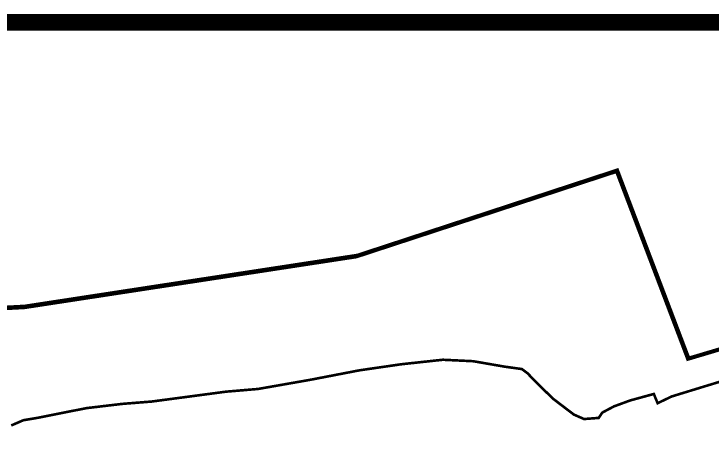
# Model space of a CAD drawing. Header units: millimetres. Extents: x 434053 to 1059003, y -2417481 to 936527.
# Drawn here: x 567610 to 569282, y -2228631 to -2227581 of the extents above; entities that cross this region are included whole.
import ezdxf
from ezdxf.lldxf.tags import DXFTag

# ---------------------------------------------------------------- set-up
doc = ezdxf.new("R2010")
doc.units = ezdxf.units.MM
doc.header["$LTSCALE"] = 1000
doc.header["$MEASUREMENT"] = 0
doc.linetypes.add('示意图$0$DASHDOT', pattern=[25.4, 12.7, -6.35, 0, -6.35])
for name, color, linetype in [('A-ANNO-TTLB', 7, 'Continuous'), ('TITLIN', 7, 'Continuous'), ('图框层', 3, 'Continuous'), ('图签 A1$0$净用地范围线', 6, 'Continuous'), ('建筑轮廓-首层平台', 90, 'Continuous'), ('示意图$0$净用地范围线', 6, 'Continuous'), ('示意图$0$图签 A1$0$净用地范围线', 6, 'Continuous')]:
    doc.layers.add(name, color=color, linetype=linetype)
tags = doc.linetypes.add('图签 A1$0$DASHDOT', pattern=[1, 0.5, -0.25, 0, -0.25]).pattern_tags.tags
tags[10:11] = [DXFTag(74, 4), DXFTag(75, 0), DXFTag(340, '0'), DXFTag(46, 1.0), DXFTag(50, 0.0), DXFTag(44, 0.0), DXFTag(45, 0.0)]
tags[8:9] = [DXFTag(74, 4), DXFTag(75, 0), DXFTag(340, '0'), DXFTag(46, 1.0), DXFTag(50, 0.0), DXFTag(44, 0.0), DXFTag(45, 0.0)]
tags[6:7] = [DXFTag(74, 4), DXFTag(75, 0), DXFTag(340, '0'), DXFTag(46, 1.0), DXFTag(50, 0.0), DXFTag(44, 0.0), DXFTag(45, 0.0)]
tags[4:5] = [DXFTag(74, 4), DXFTag(75, 0), DXFTag(340, '0'), DXFTag(46, 1.0), DXFTag(50, 0.0), DXFTag(44, 0.0), DXFTag(45, 0.0)]
tags = doc.linetypes.add('示意图$0$图签 A1$0$DASHDOT', pattern=[1, 0.5, -0.25, 0, -0.25]).pattern_tags.tags
tags[10:11] = [DXFTag(74, 4), DXFTag(75, 0), DXFTag(340, '0'), DXFTag(46, 1.0), DXFTag(50, 0.0), DXFTag(44, 0.0), DXFTag(45, 0.0)]
tags[8:9] = [DXFTag(74, 4), DXFTag(75, 0), DXFTag(340, '0'), DXFTag(46, 1.0), DXFTag(50, 0.0), DXFTag(44, 0.0), DXFTag(45, 0.0)]
tags[6:7] = [DXFTag(74, 4), DXFTag(75, 0), DXFTag(340, '0'), DXFTag(46, 1.0), DXFTag(50, 0.0), DXFTag(44, 0.0), DXFTag(45, 0.0)]
tags[4:5] = [DXFTag(74, 4), DXFTag(75, 0), DXFTag(340, '0'), DXFTag(46, 1.0), DXFTag(50, 0.0), DXFTag(44, 0.0), DXFTag(45, 0.0)]

# ---------------------------------------------------------------- blocks, each defined once
blk = doc.blocks.new('asdfgafg示意图')
at = {"layer": '示意图$0$净用地范围线', "linetype": '示意图$0$DASHDOT', "ltscale": 0.2, "const_width": 0.5}
blk.add_lwpolyline([(711618.85, 2542344.85), (711615.79, 2542343.92), (711609.17, 2542341.89), (711606.49, 2542340.6), (711605.76, 2542342.37), (711601.27, 2542341.14), (711598.15, 2542340), (711595.89, 2542338.8), (711595.22, 2542337.79), (711592.42, 2542337.57), (711590.47, 2542338.42), (711586.49, 2542341.45), (711583.2, 2542344.66), (711581.58, 2542346.35), (711580.51, 2542347.14), (711577.21, 2542347.6), (711571.21, 2542348.64), (711565.4, 2542348.92), (711557.45, 2542348.06), (711549.46, 2542346.9), (711540.07, 2542345.09), (711530.06, 2542343.33), (711523.91, 2542342.81), (711509.69, 2542340.92), (711504.04, 2542340.47), (711497.21, 2542339.66), (711487.9, 2542337.81), (711485.13, 2542337.34), (711482.82, 2542336.34)], dxfattribs=at)
at = {"layer": '示意图$0$图签 A1$0$净用地范围线', "color": 1, "linetype": '示意图$0$图签 A1$0$DASHDOT', "ltscale": 10, "const_width": 0.5}
blk.add_lwpolyline([(711673.28, 2542181.81, -0.027114), (711674.79, 2542367.88), (711612.48, 2542349.31), (711598.82, 2542385.32), (711549.02, 2542368.98), (711485.39, 2542359.23), (711475.39, 2542358.7), (711476.77, 2542157.32), (711486.69, 2542149.05), (711673.28, 2542181.81)], format="xyb", close=True, dxfattribs=at)
blk = doc.blocks.new('asdfgafgA$C68E668AA')
at = {"layer": '图签 A1$0$净用地范围线', "color": 1, "linetype": '图签 A1$0$DASHDOT', "ltscale": 0.3, "const_width": 0.0625}
blk.add_lwpolyline([(23.321, 4.097, -0.027114), (23.511, 27.355), (15.721, 25.034), (14.014, 29.536), (7.789, 27.493), (-0.165, 26.275), (-1.415, 26.208), (-1.242, 1.036), (-0.002, 0.002), (23.321, 4.097)], format="xyb", close=True, dxfattribs=at)
at = {"xscale": 0.125236813593198, "yscale": 0.125236813593198, "zscale": 0.125236813593198, "rotation": 1.642517962813575e-05}
blk.add_blockref('asdfgafg示意图', (-89104.235, -318370.672), dxfattribs=at)
blk = doc.blocks.new('asdfgafglogo2021h')
at = {"layer": 'TITLIN', "const_width": 80}
blk.add_lwpolyline([(392492.5, -19768.5), (398992.5, -19768.5)], dxfattribs=at)
blk = doc.blocks.new('asdfgafg21GZ_LABEL3')
at = {"xscale": 0.01, "yscale": 0.01, "zscale": 0.01}
blk.add_blockref('asdfgafglogo2021h', (-3989.925, 166.192), dxfattribs=at)
blk = doc.blocks.new('asdfdfsdh')
at = {"const_width": 40}
blk.add_lwpolyline([(27625.4, 3750), (27625.4, 500)], dxfattribs=at)
blk.add_lwpolyline([(27625.4, 3750), (27625.4, 500)], dxfattribs=at)
at = {"layer": 'A-ANNO-TTLB', "const_width": 33.3}
blk.add_lwpolyline([(27625.4, 3741.5), (27625.4, 491.5), (23600, 491.5), (23600, 3741.5)], close=True, dxfattribs=at)
at = {"layer": '图框层', "xscale": 50.00000001002963, "yscale": 50.00000001002963, "zscale": 50.00000001002963, "rotation": 270}
blk.add_blockref('asdfgafg21GZ_LABEL3', (29200, 500), dxfattribs=at)
at = {"layer": '建筑轮廓-首层平台', "xscale": 100, "yscale": 100, "zscale": 100, "rotation": 270}
blk.add_blockref('asdfgafgA$C68E668AA', (24313.2, 3199.1), dxfattribs=at)

msp = doc.modelspace()

# ---------------------------------------------------------------- block references
at = {"rotation": 90}
msp.add_blockref('asdfdfsdh', (570850.9, -2255226.3), dxfattribs=at)

doc.saveas('drawing.dxf')
